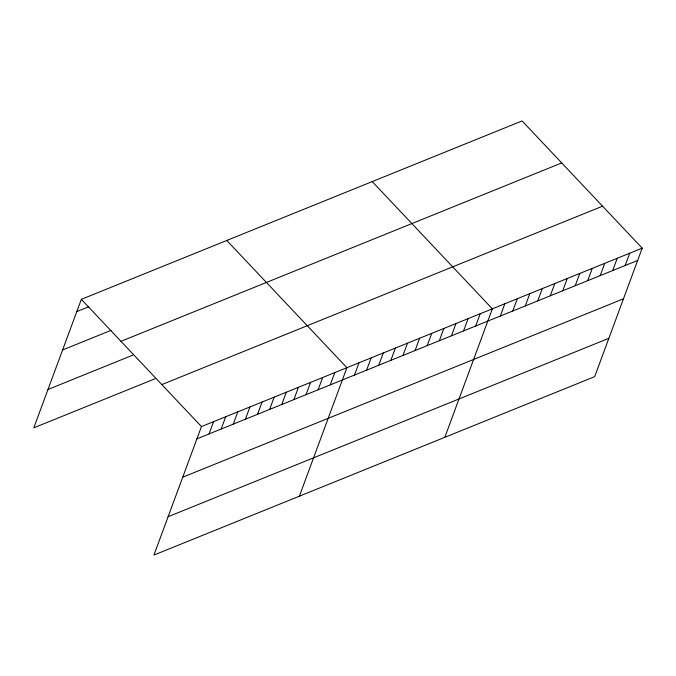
<?xml version="1.0" encoding="UTF-8"?>
<svg xmlns="http://www.w3.org/2000/svg" width="676" height="676" viewBox="0 0 676 676"><rect width="100%" height="100%" fill="white"/><g stroke="black" fill="none" stroke-linecap="round" stroke-linejoin="round"><path stroke-width="1.01" d="M642.2 248.168L201.456 426.573L153.925 555.064L594.669 376.659L642.2 248.168L522.075 120.936L81.331 299.341L33.8 427.832L155.007 378.771M209.036 433.941L213.574 421.663M221.153 429.032L225.7 416.762M233.279 424.131L237.817 411.853M245.396 419.221L249.934 406.952M257.514 414.32L262.06 402.043M269.639 409.411L274.177 397.133M281.757 404.501L286.294 392.232M293.883 399.6L298.42 387.323M306 394.691L310.537 382.422M318.117 389.79L322.663 377.512M330.243 384.881L334.781 372.603M299.375 496.192L346.898 367.702L226.773 240.47M354.477 375.07L359.024 362.792M366.603 370.161L371.141 357.891M378.721 365.26L383.258 352.982M390.846 360.35L395.384 348.072M402.964 355.441L407.501 343.171M415.081 350.54L419.627 338.262M427.207 345.63L431.744 333.361M439.324 340.729L443.862 328.451M451.441 335.82L455.987 323.542M463.567 330.91L468.105 318.641M475.684 326.009L480.23 313.732M444.816 437.321L492.348 308.831L372.222 181.59M500.291 316.047L504.837 303.777M512.78 310.994L517.326 298.716M525.269 305.941L529.807 293.663M537.758 300.879L542.296 288.61M550.247 295.826L554.785 283.557M562.736 290.773L567.274 278.504M575.217 285.72L579.763 273.442M587.706 280.667L592.252 268.389M600.195 275.614L604.733 263.336M612.684 270.552L617.222 258.283M625.173 265.499L629.711 253.23M76.794 311.611L88.911 306.71M62.606 349.965L111.084 330.336M120.97 341.329L561.714 162.924M47.988 389.477L132.834 355.137M161.817 384.585L602.561 206.188M196.919 438.842L637.662 260.446M182.731 477.197L623.475 298.8M168.113 516.709L608.856 338.313M81.331 299.341L201.456 426.573"/></g></svg>
